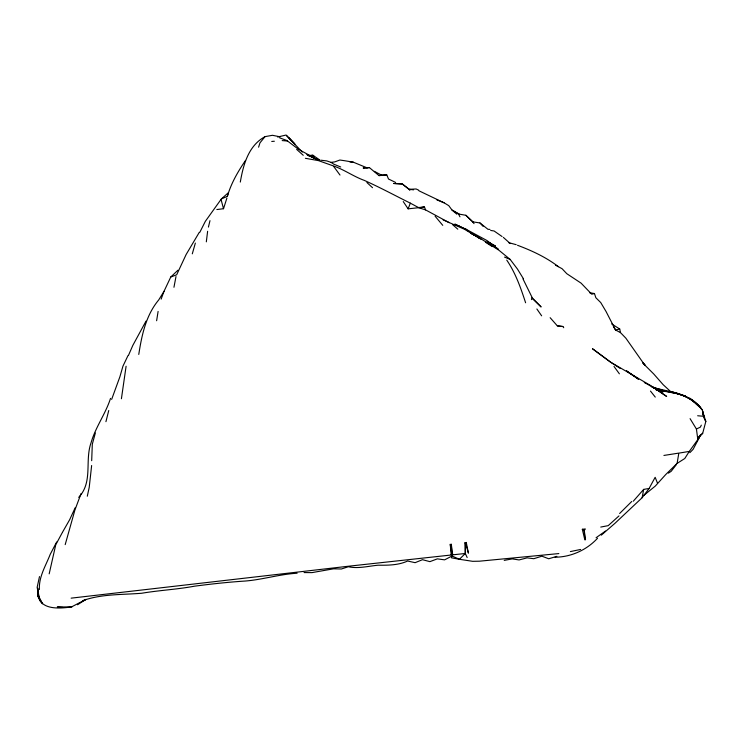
<?xml version="1.0" encoding="UTF-8"?>
<svg xmlns="http://www.w3.org/2000/svg" width="743" height="743" viewBox="0 0 743 743"><rect width="100%" height="100%" fill="white"/><g stroke="black" fill="none" stroke-linecap="round" stroke-linejoin="round"><path stroke-width="1.11" d="M558.847 553.581L479.421 561.197L472.641 561.318L459.443 559.293L452.032 556.005L451.447 557.807L459.443 559.293L465.294 553.47L465.675 543.449L466.251 542.39L468.415 553.136L465.675 543.449L464.821 542.548L465.294 553.47L467.171 557.529M91.64 465.508L89.234 487.278L87.302 496.222M39.398 589.496C38.72 576.735 45.75 565.832 50.19 554.408L56.663 542M121.415 398.74L126.096 366.234M206.322 241.846L207.622 231.287M156.624 320.735L158.101 311.428M138.765 354.43C141.792 335.149 145.879 315.32 158.751 299.884L163.999 291.33L170.779 276.99L176.667 274.799L186.14 254.496L199.273 232.364M643.865 495.33L655.298 486.071L665.691 474.582L677.105 463.4L678.823 453.137L689.29 451.419L699.488 437.265L700.231 435.222L699.507 436.234L702.711 433.253L705.85 421.383L702.544 411.343L703.175 416.247L697.649 415.755M601.319 535.164L614.981 523.295L642.138 497.708L643.661 489.386L649.103 488.467L655.159 477.303L657.49 483.173M173.946 287.281L175.989 276.554M240.305 182.072C243.323 164.77 248.301 145.767 265.019 136.638L272.449 135.3L280.13 136.823M221.377 198.929L227.377 196.347L228.157 192.892L221.377 198.929L205.337 221.349L199.858 232.225M110.521 398.397C105.552 413.916 95.466 427.197 91.027 442.828C84.609 461.004 93.181 481.938 78.702 497.373M39.49 576.596L37.15 587.323L38.98 597.335L37.856 588.372M208.421 227.079L209.99 220.652M105.933 421.671L108.747 410.517M65.198 544.619L74.913 510.032L81.098 493.491M95.355 432.974L92.308 444.212L91.686 460.688M49.177 573.856L55.753 544.758L62.273 532.638M192.298 253.837L195.353 243.082M216.835 209.535L223.522 208.727L226.903 198.065M258.592 147.179L259.966 142.851L265.019 136.638M227.377 196.347C231.092 183.252 238.104 171.354 245.561 160.367M111.654 399.39L119.883 376.803L122.948 366.16L128.019 355.544M161.147 299.123L163.999 291.33M418.095 207.761L408.13 208.839L410.34 203.155C395.016 195.53 380.026 187.431 364.284 180.382C353.315 176.425 343.842 169.367 332.855 165.745L318.422 160.609L305.401 158.305M128.502 355.303L132.848 345.346L146.018 321.115M75.201 507.72L69.647 519.729L62.486 532.257M701.318 425.154L700.37 427.123L696.423 429.036L697.807 439.317M699.488 437.265L693.098 449.348L689.885 452.654M689.29 451.419L684.777 458.515L677.105 463.4M642.138 497.708L649.103 488.467M676.279 464.7L671.17 471.313L668.412 473.142M633.324 501.181L643.661 489.386M698.513 437.2L700.742 434.729M698.699 437.265L702.711 433.253M619.616 513.506L631.764 501.451M177.948 270.211L170.779 276.99M597.567 538.211C586.719 550.024 571.061 557.101 555.04 557.213M618.975 515.911L608.238 525.635L600.743 527.066M596.081 537.718L605.526 531.041M77.523 604.765L85.919 599.406L72.573 606.372M452.032 556.005L444.602 559.85L437.358 558.857L429.9 561.643L422.47 559.693L415.114 562.674L407.628 561.021C398.527 565.256 388.032 565.321 378.131 565.2C368.175 566.138 358.191 568.887 348.337 566.742L341.334 569.008L333.588 568.813L311.949 572.621L304.054 572.565M287.151 140.715L298.686 149.436L313.899 157.702M82.733 600.641C101.68 593.833 121.991 594.864 141.727 593.248C159.169 590.295 176.927 589.468 194.36 586.208C211.226 583.979 228.12 582.14 245.116 581.045C262.613 579.67 279.563 574.228 297.116 573.225M369.401 167.612L363.281 167.992L369.401 167.612L379.032 175.636L381.224 174.958L386.815 174.958L388.505 179.017L395.23 182.239L396.01 183.558M556.879 556.331L548.715 558.773L541.898 556.182L533.818 558.699L527.103 557.863L519.06 559.934L512.243 558.885L504.228 560.389M671.143 392.044L663.202 384.725L653.719 373.961L643.048 363.318M645.035 365.482L625.866 338.186L620.479 332.604L619.718 329L615.575 330.031L613.365 326.567M620.479 332.604L615.575 330.031L606.084 311.568L600.753 302.587L595.84 297.72L594.465 293.541L591.725 294.2L581.082 283.139L566.788 273.693L562.07 268.706L555.541 265.177M580.608 549.458L570.392 551.585M277.631 137.018L286.12 135.031L294.878 144.068L289.073 137.845M663.908 455.44L678.183 453.202M309.933 155.714L312.887 155.259L319.973 160.107M321.106 160.237L326.762 160.915L331.081 162.373L334.694 161.9L339.895 160.033L344.947 160.767L353.371 162.206L367.228 167.909M420.389 207.641L424.522 207.121L425.572 209.897L449.236 222.686M71.133 598.152L347.743 566.305L465.294 553.47M418.987 190.821L444.11 202.82L448.772 205.662L452.023 210.074L458.552 214.021L465.88 215.284L472.827 221.813M582.326 529.267L585.354 528.951L584.258 530.502L584.843 539.882L582.326 529.267L584.258 530.502L585.53 539.78M379.032 175.636L386.815 174.958M271.743 141.458L274.353 141.235M410.34 203.155L418.467 207.529L424.522 207.121L418.662 207.706L425.572 209.897M307.862 155.51L312.887 155.259L314.382 156.857M523.397 278.709L517.462 269.059L510.172 259.437L498.943 250.261L478.455 237.212L471.517 233.339L480.006 238.577L464.486 229.262L443.116 219.891M489.962 229.401L487.965 229.308L479.969 222.956L472.678 221.832L465.88 215.284M349.934 161.937L353.371 162.206M282.191 140.576L287.541 141.021M62.96 607.468L57.276 607.003L72.08 606.873C60.183 608.526 40.391 610.644 37.847 594.79L42.555 603.799L37.679 595.997L37.596 588.317M550.145 317.698L557.334 325.861L562.897 326.521L563.742 327.728M413.582 189.837L409.198 189.307L402.325 183.976L393.558 183.475L402.325 183.976L409.96 190.143L409.198 189.307L416.126 188.973L418.69 190.18M557.334 325.861L562.897 326.521M490.677 230.441L494.086 230.98L502.054 236.525M589.487 292.723L594.465 293.541M665.384 391.487C679.13 393.186 693.832 397.106 701.829 409.514M659.849 390.205L664.27 391.227M693.683 401.657L689.708 398.211L700.426 407.712M658.01 388.868L653.329 387.651L676.464 392.954L685.464 396.121L670.892 391.635C682.901 394.663 695.086 399.706 702.451 410.192L704.42 418.625L702.544 411.343M508.556 242.627L516.218 244.679M418.467 207.529L419.358 207.771M655.995 389.787L663.025 391.942L655.484 389.258M279.684 137.873L287.29 140.659M658.948 389.118L662.58 390.651M436.782 199.839L444.11 202.82M340.703 166.989L333.728 164.157L331.081 162.373M651.639 386.49L659.663 389.787L672.656 392.852C684.47 394.459 695.03 400.923 702.451 410.192M504.543 257.097L510.172 259.437M308.122 155.343L319.072 160.274M312.19 157.386L317.289 159.531M312.831 157.414L317.475 159.541M517.518 245.283C531.923 250.67 546.003 257.199 558.383 266.653M306.84 154.563L311.902 156.996M307.528 155.055L310.323 156.448M489.544 242.98L495.488 246.091L487.055 241.494M374.398 171.364L381.224 174.958M470.932 233.228L478.455 237.212L470.951 233.274M644.302 382.524L647.023 383.992M651.62 386.639L654.564 388.32M647.924 384.484L654.62 388.338M611.703 323.967L619.718 329M485.439 242.227L492.284 246.565M638.683 379.181L626.433 370.813L638.525 379.376M657.174 389.936L666.675 396.456L651.063 385.793L610.7 362.24L592.487 348.736L610.625 362.194L620.229 368.444M476.997 236.488L481.39 239.525M469.028 231.556L464.681 228.519L486.962 240.537L498.154 249.119L488.903 242.543M456.834 214.179L452.023 210.074L459.016 213.965M452.552 224.618L457.799 229.178M642.528 362.519L644.933 364.674M296.652 149.389L303.255 155.296M696.247 403.951L700.5 407.768M503.336 237.37L510.237 243.555M531.709 297.869L541.127 306.961L532.425 298.101L522.998 278.941M366.903 182.527L372.531 187.71M286.519 135.607L302.317 152.064M479.969 222.956L483.052 226.336M435.11 216.213L442.754 225.343M650.478 391.069L655.261 397.096M472.678 221.832L474.025 223.634M333.626 166.376L339.997 175.051M614.006 366.438L619.393 373.822M536.873 308.995L541.638 315.821M704.661 419.674L705.85 421.383M403.235 201.548L408.13 208.839M690.08 418.643L696.423 429.036M506.745 260.087C515.586 273.043 520.787 287.968 525.607 302.772M458.552 214.021L459.954 216.817M531.412 298.983L531.691 299.615M221.108 199.7L223.522 208.727M40.484 601.737L40.233 599.369M451.8 553.869L451.187 554.845L450.23 544.229L451.8 553.869L452.682 554.677L451.27 544.099L451.8 553.869M459.285 226.178L454.79 224.107L465.972 229.327L459.285 226.178"/></g></svg>
